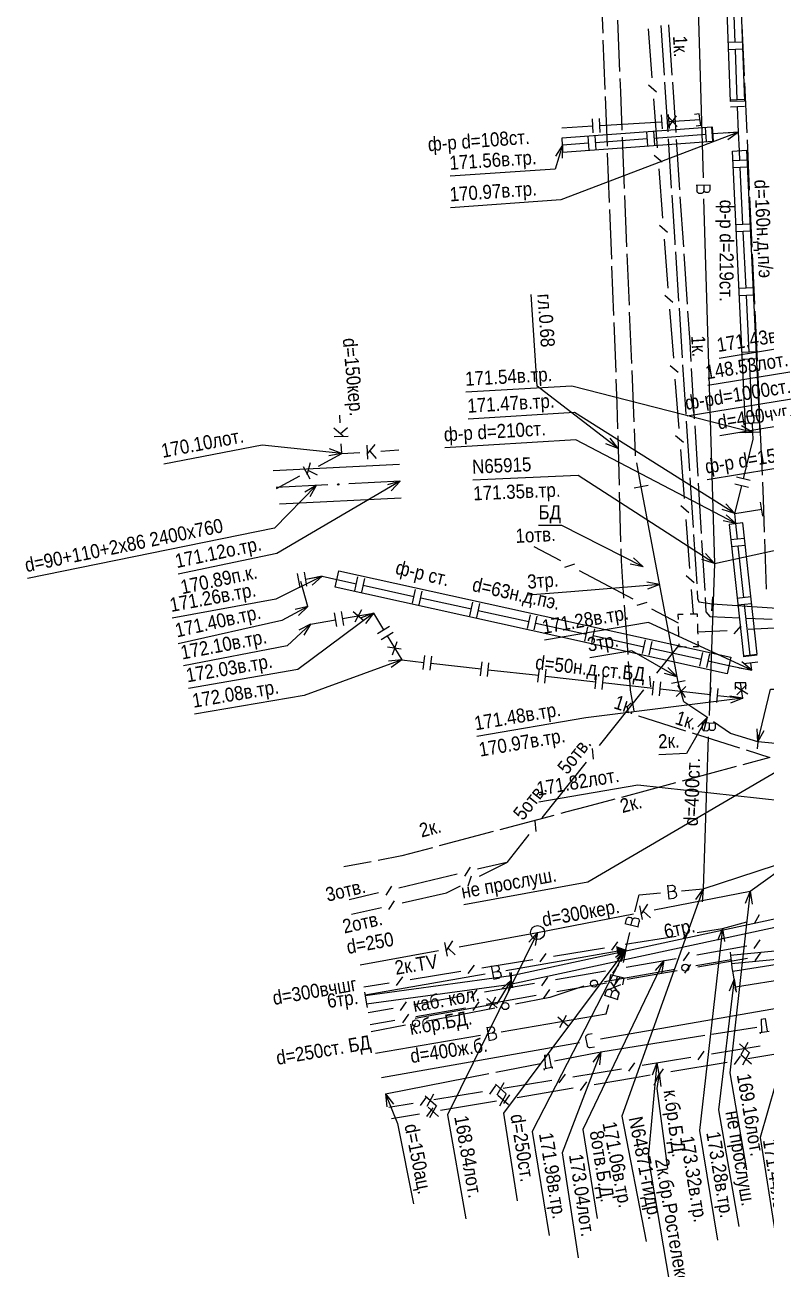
# Model space of a CAD drawing. Header units: metres. Extents: x -3947 to -3704, y 4976 to 6609.
# Drawn here: x -3924.5 to -3871.8, y 6043.9 to 6132.4 of the extents above; entities that cross this region are included whole.
import ezdxf
from ezdxf.enums import TextEntityAlignment as Align

# ---------------------------------------------------------------- set-up
doc = ezdxf.new("R2010")
doc.units = ezdxf.units.M
doc.header["$MEASUREMENT"] = 0
for name, color, linetype, lineweight in [('Водопровод', 7, 'Continuous', 25), ('Водосток', 7, 'Continuous', 25), ('Газопровод', 7, 'Continuous', 25), ('Дренаж', 7, 'Continuous', 25), ('Кабели', 7, 'Continuous', 25), ('Кабель связи', 7, 'Continuous', 25), ('Кабель электрический', 7, 'Continuous', 25), ('Канализация напорная', 7, 'Continuous', 25), ('Канализация самотёчная', 7, 'Continuous', 25), ('Подземные коммуникации', 7, 'Continuous', 25), ('Теплосеть', 7, 'Continuous', 25)]:
    doc.layers.add(name, color=color, linetype=linetype, lineweight=lineweight)
doc.styles.add('Style-RUSSIAN_1251', font='RUSSIAN_1251.shx')
doc.styles.add('Style-RUSSIAN_1251 I 0.00000', font='RUSSIAN_1251.shx')

msp = doc.modelspace()

# ---------------------------------------------------------------- hatches: boundary and pattern name
at = {"layer": 'Водопровод', "linetype": 'Continuous'}
msp.add_hatch(color=256, dxfattribs=at).paths.add_polyline_path([(-3881.78, 6066.61), (-3882.343, 6066.138), (-3882.47, 6066.861)])

# ---------------------------------------------------------------- linework, layer by layer
for p, q in [((-3877.04, 6147.515), (-3876.278, 6121.559)), ((-3875.765, 6121.032), (-3876.762, 6121.002)), ((-3876.729, 6121.003), (-3876.719, 6120.641)), ((-3876.229, 6121.018), (-3876.219, 6120.697)), ((-3876.234, 6120.059), (-3875.472, 6094.103)), ((-3875.472, 6094.103), (-3863.182, 6096.763)), ((-3875.472, 6094.103), (-3876.363, 6094.382)), ((-3875.472, 6094.103), (-3876.092, 6094.802)), ((-3875.472, 6094.103), (-3875.849, 6083.268)), ((-3875.371, 6082.709), (-3876.368, 6082.744)), ((-3876.335, 6082.742), (-3876.348, 6082.38)), ((-3875.835, 6082.725), (-3875.846, 6082.404)), ((-3875.902, 6081.768), (-3876.279, 6070.933)), ((-3876.279, 6070.933), (-3862.824, 6075.323)), ((-3878.81, 6071.194), (-3878.717, 6070.201)), ((-3881.13, 6069.286), (-3880.834, 6070.504)), ((-3880.834, 6070.504), (-3879.303, 6070.648)), ((-3878.767, 6070.732), (-3878.447, 6070.762)), ((-3878.72, 6070.234), (-3878.359, 6070.267)), ((-3877.81, 6070.789), (-3876.279, 6070.933)), ((-3876.279, 6070.933), (-3876.817, 6070.17)), ((-3876.279, 6070.933), (-3876.347, 6070.001)), ((-3881.84, 6068.472), (-3880.87, 6068.237)), ((-3881.389, 6068.362), (-3881.313, 6068.675)), ((-3880.902, 6068.244), (-3880.816, 6068.596)), ((-3881.78, 6066.61), (-3881.484, 6067.828)), ((-3890.318, 6065.131), (-3881.78, 6066.61)), ((-3881.78, 6066.61), (-3882.519, 6066.039)), ((-3881.78, 6066.61), (-3882.414, 6065.924)), ((-3881.78, 6066.61), (-3882.118, 6065.739)), ((-3881.78, 6066.61), (-3881.969, 6065.695)), ((-3891.347, 6065.457), (-3891.177, 6064.474)), ((-3891.268, 6065), (-3890.951, 6065.055)), ((-3900.334, 6063.395), (-3891.796, 6064.875)), ((-3891.183, 6064.506), (-3890.826, 6064.568)), ((-3883.046, 6063.749), (-3882.118, 6064.121)), ((-3882.873, 6064.323), (-3882.306, 6063.499)), ((-3882.54, 6064.127), (-3882.367, 6064.69)), ((-3883.295, 6063.356), (-3882.342, 6063.064)), ((-3882.852, 6063.22), (-3882.758, 6063.527)), ((-3882.373, 6063.074), (-3882.267, 6063.42)), ((-3883.183, 6062.023), (-3882.978, 6062.692)), ((-3890.649, 6060.759), (-3883.183, 6062.023)), ((-3886.606, 6061.823), (-3885.857, 6061.16)), ((-3886.015, 6061.925), (-3886.498, 6061.049)), ((-3899.595, 6059.245), (-3892.128, 6060.509)), ((-3891.677, 6061.09), (-3891.511, 6060.106)), ((-3891.6, 6060.632), (-3891.283, 6060.686)), ((-3891.516, 6060.139), (-3891.159, 6060.199))]:
    msp.add_line(p, q, dxfattribs=at)
at = {"layer": 'Водопровод', "linetype": 'Continuous', "flags": 128}
for points in [[(-3875.801, 6121.031), (-3875.792, 6120.712), (-3875.797, 6120.682), (-3875.814, 6120.631), (-3875.84, 6120.583), (-3875.855, 6120.564), (-3875.873, 6120.547), (-3875.897, 6120.531), (-3875.926, 6120.517), (-3875.941, 6120.513), (-3876.057, 6120.51), (-3876.079, 6120.515), (-3876.11, 6120.527), (-3876.131, 6120.541), (-3876.152, 6120.557), (-3876.173, 6120.585), (-3876.193, 6120.62), (-3876.207, 6120.651), (-3876.219, 6120.697), (-3876.222, 6120.658), (-3876.225, 6120.624), (-3876.238, 6120.575), (-3876.254, 6120.545), (-3876.272, 6120.517), (-3876.303, 6120.486), (-3876.338, 6120.464), (-3876.369, 6120.454), (-3876.559, 6120.448), (-3876.578, 6120.452), (-3876.605, 6120.462), (-3876.635, 6120.482), (-3876.664, 6120.513), (-3876.683, 6120.54), (-3876.705, 6120.586), (-3876.716, 6120.614), (-3876.719, 6120.641)], [(-3875.472, 6094.103), (-3885.156, 6100.368), (-3892.674, 6100.038)], [(-3875.408, 6082.71), (-3875.419, 6082.391), (-3875.425, 6082.362), (-3875.446, 6082.312), (-3875.475, 6082.266), (-3875.491, 6082.248), (-3875.51, 6082.232), (-3875.535, 6082.218), (-3875.565, 6082.206), (-3875.58, 6082.203), (-3875.696, 6082.207), (-3875.718, 6082.213), (-3875.748, 6082.227), (-3875.768, 6082.243), (-3875.788, 6082.26), (-3875.807, 6082.289), (-3875.825, 6082.325), (-3875.837, 6082.357), (-3875.846, 6082.404), (-3875.851, 6082.365), (-3875.856, 6082.332), (-3875.873, 6082.284), (-3875.891, 6082.255), (-3875.91, 6082.227), (-3875.943, 6082.199), (-3875.979, 6082.179), (-3876.011, 6082.171), (-3876.202, 6082.178), (-3876.22, 6082.182), (-3876.246, 6082.194), (-3876.275, 6082.216), (-3876.302, 6082.248), (-3876.32, 6082.277), (-3876.338, 6082.324), (-3876.347, 6082.353), (-3876.348, 6082.38)], [(-3878.807, 6071.158), (-3878.49, 6071.188), (-3878.459, 6071.185), (-3878.407, 6071.171), (-3878.358, 6071.148), (-3878.338, 6071.134), (-3878.32, 6071.117), (-3878.303, 6071.095), (-3878.287, 6071.066), (-3878.282, 6071.052), (-3878.271, 6070.936), (-3878.274, 6070.913), (-3878.285, 6070.883), (-3878.298, 6070.861), (-3878.312, 6070.839), (-3878.338, 6070.816), (-3878.372, 6070.794), (-3878.402, 6070.778), (-3878.447, 6070.762), (-3878.408, 6070.762), (-3878.374, 6070.762), (-3878.325, 6070.751), (-3878.293, 6070.737), (-3878.264, 6070.721), (-3878.231, 6070.693), (-3878.207, 6070.659), (-3878.195, 6070.628), (-3878.177, 6070.439), (-3878.179, 6070.42), (-3878.188, 6070.393), (-3878.205, 6070.361), (-3878.234, 6070.33), (-3878.261, 6070.309), (-3878.305, 6070.284), (-3878.332, 6070.272), (-3878.359, 6070.267)], [(-3876.279, 6070.933), (-3882.066, 6054.751), (-3880.324, 6045.832)], [(-3881.804, 6068.463), (-3881.729, 6068.773), (-3881.716, 6068.801), (-3881.686, 6068.846), (-3881.648, 6068.884), (-3881.629, 6068.899), (-3881.607, 6068.911), (-3881.58, 6068.92), (-3881.548, 6068.925), (-3881.532, 6068.925), (-3881.42, 6068.898), (-3881.399, 6068.887), (-3881.373, 6068.868), (-3881.357, 6068.848), (-3881.341, 6068.827), (-3881.328, 6068.795), (-3881.318, 6068.756), (-3881.313, 6068.722), (-3881.313, 6068.675), (-3881.3, 6068.711), (-3881.288, 6068.743), (-3881.262, 6068.787), (-3881.239, 6068.812), (-3881.214, 6068.835), (-3881.176, 6068.856), (-3881.137, 6068.868), (-3881.104, 6068.869), (-3880.919, 6068.824), (-3880.902, 6068.816), (-3880.879, 6068.799), (-3880.855, 6068.772), (-3880.835, 6068.735), (-3880.823, 6068.703), (-3880.814, 6068.653), (-3880.812, 6068.624), (-3880.816, 6068.596)], [(-3881.78, 6066.61), (-3890.472, 6054.973), (-3889.508, 6048.722)], [(-3881.78, 6066.61), (-3888.444, 6053.645), (-3887.239, 6046.26)], [(-3891.341, 6065.421), (-3891.027, 6065.476), (-3890.996, 6065.475), (-3890.944, 6065.465), (-3890.893, 6065.446), (-3890.872, 6065.434), (-3890.852, 6065.419), (-3890.833, 6065.397), (-3890.815, 6065.37), (-3890.809, 6065.356), (-3890.789, 6065.242), (-3890.791, 6065.219), (-3890.799, 6065.187), (-3890.81, 6065.164), (-3890.823, 6065.141), (-3890.847, 6065.116), (-3890.879, 6065.092), (-3890.908, 6065.074), (-3890.951, 6065.055), (-3890.913, 6065.058), (-3890.879, 6065.06), (-3890.829, 6065.053), (-3890.796, 6065.042), (-3890.766, 6065.028), (-3890.731, 6065.002), (-3890.704, 6064.971), (-3890.69, 6064.941), (-3890.657, 6064.753), (-3890.658, 6064.734), (-3890.664, 6064.706), (-3890.679, 6064.674), (-3890.706, 6064.641), (-3890.73, 6064.617), (-3890.773, 6064.589), (-3890.799, 6064.575), (-3890.826, 6064.568)], [(-3881.996, 6064.088), (-3881.881, 6064.575), (-3882.854, 6064.806), (-3882.969, 6064.319)], [(-3883.26, 6063.345), (-3883.167, 6063.65), (-3883.153, 6063.677), (-3883.121, 6063.72), (-3883.08, 6063.756), (-3883.06, 6063.77), (-3883.038, 6063.78), (-3883.01, 6063.788), (-3882.978, 6063.791), (-3882.962, 6063.79), (-3882.852, 6063.757), (-3882.832, 6063.745), (-3882.807, 6063.723), (-3882.792, 6063.703), (-3882.777, 6063.681), (-3882.766, 6063.648), (-3882.758, 6063.609), (-3882.755, 6063.575), (-3882.758, 6063.527), (-3882.743, 6063.563), (-3882.729, 6063.594), (-3882.701, 6063.636), (-3882.676, 6063.66), (-3882.65, 6063.681), (-3882.611, 6063.701), (-3882.571, 6063.71), (-3882.538, 6063.709), (-3882.356, 6063.654), (-3882.339, 6063.645), (-3882.317, 6063.626), (-3882.295, 6063.598), (-3882.277, 6063.559), (-3882.268, 6063.527), (-3882.262, 6063.477), (-3882.261, 6063.447), (-3882.267, 6063.42)], [(-3891.671, 6061.054), (-3891.357, 6061.107), (-3891.326, 6061.107), (-3891.274, 6061.097), (-3891.223, 6061.077), (-3891.202, 6061.065), (-3891.182, 6061.049), (-3891.164, 6061.028), (-3891.146, 6061.001), (-3891.139, 6060.987), (-3891.12, 6060.872), (-3891.122, 6060.849), (-3891.13, 6060.818), (-3891.141, 6060.795), (-3891.154, 6060.772), (-3891.178, 6060.747), (-3891.21, 6060.723), (-3891.239, 6060.705), (-3891.283, 6060.686), (-3891.244, 6060.689), (-3891.211, 6060.691), (-3891.16, 6060.684), (-3891.128, 6060.672), (-3891.097, 6060.659), (-3891.062, 6060.632), (-3891.036, 6060.601), (-3891.022, 6060.571), (-3890.99, 6060.383), (-3890.991, 6060.364), (-3890.997, 6060.337), (-3891.013, 6060.304), (-3891.039, 6060.271), (-3891.064, 6060.248), (-3891.106, 6060.22), (-3891.132, 6060.206), (-3891.159, 6060.199)]]:
    msp.add_lwpolyline(points, dxfattribs=at)
at = {"layer": 'Водосток', "linetype": 'Continuous'}
for p, q in [((-3883.585, 6060.243), (-3869.479, 6062.716)), ((-3899.168, 6057.511), (-3885.062, 6059.984))]:
    msp.add_line(p, q, dxfattribs=at)
at = {"layer": 'Водосток', "linetype": 'Continuous', "flags": 128}
for points in [[(-3868.785, 6076.995), (-3880.92, 6078.321), (-3887.954, 6077.114)], [(-3869.479, 6062.716), (-3872.223, 6053.239), (-3871.095, 6046.106)], [(-3884.167, 6060.609), (-3884.441, 6060.561), (-3884.479, 6060.552), (-3884.507, 6060.54), (-3884.545, 6060.522), (-3884.578, 6060.497), (-3884.602, 6060.472), (-3884.622, 6060.439), (-3884.637, 6060.403), (-3884.639, 6060.375), (-3884.638, 6060.347), (-3884.537, 6059.771), (-3884.528, 6059.747), (-3884.518, 6059.728), (-3884.5, 6059.705), (-3884.481, 6059.69), (-3884.455, 6059.671), (-3884.426, 6059.655), (-3884.392, 6059.647), (-3884.344, 6059.64), (-3884.307, 6059.641), (-3884.002, 6059.695)]]:
    msp.add_lwpolyline(points, dxfattribs=at)
at = {"layer": 'Газопровод', "linetype": 'Continuous'}
for p, q in [((-3873.987, 6131.2), (-3874.119, 6134.788)), ((-3873.488, 6131.218), (-3874.487, 6131.182)), ((-3873.469, 6130.719), (-3874.469, 6130.682)), ((-3873.837, 6127.113), (-3873.969, 6130.7)), ((-3873.338, 6127.131), (-3874.337, 6127.094)), ((-3879.173, 6125.049), (-3879.233, 6126.047)), ((-3878.674, 6125.078), (-3878.733, 6126.076)), ((-3873.319, 6126.631), (-3874.319, 6126.594)), ((-3873.753, 6124.819), (-3873.819, 6126.613)), ((-3886.335, 6125.126), (-3884.124, 6125.257)), ((-3884.094, 6124.757), (-3884.153, 6125.756)), ((-3883.595, 6124.787), (-3883.654, 6125.785)), ((-3883.625, 6125.286), (-3879.203, 6125.548)), ((-3878.789, 6125.947), (-3878.116, 6125.206)), ((-3878.19, 6125.984), (-3878.764, 6125.166)), ((-3878.704, 6125.577), (-3876.493, 6125.708)), ((-3876.127, 6125.144), (-3876.052, 6124.146)), ((-3875.628, 6125.181), (-3875.554, 6124.184)), ((-3884.475, 6124.52), (-3884.4, 6123.522)), ((-3883.976, 6124.557), (-3883.902, 6123.56)), ((-3880.264, 6124.333), (-3883.939, 6124.058)), ((-3880.301, 6124.832), (-3880.226, 6123.834)), ((-3879.802, 6124.869), (-3879.728, 6123.872)), ((-3876.089, 6124.645), (-3879.765, 6124.37)), ((-3873.753, 6124.819), (-3875.591, 6124.682)), ((-3873.753, 6124.819), (-3874.683, 6124.731)), ((-3873.753, 6124.819), (-3874.504, 6124.264)), ((-3886.276, 6123.884), (-3886.778, 6123.097)), ((-3886.276, 6123.884), (-3886.3, 6122.95)), ((-3884.438, 6124.021), (-3886.276, 6123.884)), ((-3873.156, 6122.817), (-3874.155, 6122.769)), ((-3873.132, 6122.318), (-3874.131, 6122.27)), ((-3873.437, 6118.242), (-3873.632, 6122.294)), ((-3872.937, 6118.266), (-3873.936, 6118.218)), ((-3872.913, 6117.767), (-3873.912, 6117.719)), ((-3873.218, 6113.691), (-3873.413, 6117.743)), ((-3872.718, 6113.715), (-3873.717, 6113.667)), ((-3872.694, 6113.215), (-3873.693, 6113.167)), ((-3872.999, 6109.14), (-3873.194, 6113.191)), ((-3872.499, 6109.164), (-3873.498, 6109.116)), ((-3872.475, 6108.664), (-3873.474, 6108.616)), ((-3872.78, 6104.589), (-3872.975, 6108.64)), ((-3872.724, 6103.429), (-3873.534, 6103.894)), ((-3872.281, 6104.613), (-3873.279, 6104.565)), ((-3872.257, 6104.113), (-3873.255, 6104.065)), ((-3872.724, 6103.429), (-3873.658, 6103.409)), ((-3874.019, 6097.668), (-3873.528, 6099.636)), ((-3873.043, 6099.515), (-3874.013, 6099.757)), ((-3872.921, 6100), (-3873.892, 6100.242)), ((-3874.019, 6097.668), (-3874.914, 6097.935)), ((-3874.019, 6097.668), (-3874.648, 6098.358)), ((-3874.019, 6097.668), (-3872.103, 6097.961)), ((-3872.027, 6097.467), (-3872.179, 6098.456)), ((-3873.94, 6096.936), (-3874.854, 6097.132)), ((-3873.94, 6096.936), (-3874.622, 6097.575)), ((-3873.325, 6095.888), (-3874.319, 6095.781)), ((-3873.271, 6095.391), (-3874.265, 6095.284)), ((-3873.373, 6091.671), (-3873.768, 6095.337)), ((-3904.965, 6092.401), (-3905.138, 6093.386)), ((-3904.472, 6092.488), (-3904.646, 6093.473)), ((-3904.405, 6091.032), (-3904.91, 6092.805)), ((-3903.394, 6093.186), (-3904.312, 6093.013)), ((-3903.394, 6093.186), (-3904.091, 6092.565)), ((-3901.054, 6092.162), (-3900.84, 6093.139)), ((-3900.565, 6092.055), (-3900.352, 6093.032)), ((-3900.459, 6092.544), (-3896.856, 6091.755)), ((-3896.963, 6091.267), (-3896.749, 6092.243)), ((-3896.474, 6091.16), (-3896.26, 6092.137)), ((-3896.367, 6091.648), (-3892.765, 6090.86)), ((-3872.876, 6091.724), (-3873.87, 6091.617)), ((-3904.405, 6091.032), (-3905.317, 6090.83)), ((-3904.405, 6091.032), (-3905.083, 6090.389)), ((-3902.346, 6089.603), (-3902.516, 6090.589)), ((-3901.853, 6089.688), (-3902.023, 6090.674)), ((-3901.175, 6090.692), (-3900.424, 6090.031)), ((-3900.584, 6090.796), (-3901.064, 6089.919)), ((-3892.872, 6090.371), (-3892.658, 6091.348)), ((-3892.383, 6090.264), (-3892.169, 6091.241)), ((-3892.276, 6090.753), (-3888.673, 6089.964)), ((-3872.823, 6091.227), (-3873.817, 6091.12)), ((-3904.207, 6089.789), (-3905.038, 6089.363)), ((-3904.207, 6089.789), (-3904.7, 6088.995)), ((-3904.207, 6089.789), (-3902.431, 6090.096)), ((-3899.742, 6090.56), (-3900.612, 6090.221)), ((-3899.742, 6090.56), (-3900.313, 6089.821)), ((-3888.78, 6089.476), (-3888.566, 6090.452)), ((-3888.292, 6089.369), (-3888.078, 6090.346)), ((-3888.185, 6089.857), (-3884.582, 6089.068)), ((-3899.456, 6089.123), (-3898.601, 6089.641)), ((-3899.197, 6088.695), (-3898.342, 6089.214)), ((-3884.689, 6088.58), (-3884.475, 6089.557)), ((-3884.201, 6088.473), (-3883.987, 6089.45)), ((-3884.094, 6088.962), (-3880.491, 6088.173)), ((-3897.757, 6088.008), (-3898.749, 6088.135)), ((-3898.069, 6088.52), (-3898.41, 6087.58)), ((-3880.598, 6087.685), (-3880.384, 6088.661)), ((-3880.109, 6087.578), (-3879.896, 6088.554)), ((-3880.003, 6088.066), (-3876.4, 6087.277)), ((-3897.724, 6087.229), (-3898.655, 6087.156)), ((-3897.724, 6087.229), (-3898.484, 6086.686)), ((-3896.201, 6086.555), (-3896.09, 6087.549)), ((-3895.705, 6086.499), (-3895.593, 6087.493)), ((-3892.121, 6086.097), (-3892.01, 6087.091)), ((-3876.507, 6086.789), (-3876.293, 6087.766)), ((-3876.018, 6086.682), (-3875.804, 6087.659)), ((-3872.816, 6086.493), (-3873.526, 6087.099)), ((-3872.428, 6087.56), (-3873.422, 6087.453)), ((-3872.374, 6087.063), (-3873.369, 6086.956)), ((-3895.649, 6086.996), (-3892.066, 6086.594)), ((-3891.625, 6086.041), (-3891.513, 6087.035)), ((-3891.569, 6086.538), (-3887.986, 6086.136)), ((-3888.041, 6085.639), (-3887.93, 6086.633)), ((-3887.544, 6085.584), (-3887.433, 6086.577)), ((-3883.961, 6085.182), (-3883.85, 6086.175)), ((-3872.816, 6086.493), (-3873.737, 6086.646)), ((-3887.489, 6086.081), (-3883.906, 6085.678)), ((-3883.464, 6085.126), (-3883.353, 6086.12)), ((-3883.409, 6085.623), (-3879.826, 6085.221)), ((-3879.881, 6084.724), (-3879.77, 6085.717)), ((-3879.384, 6084.668), (-3879.273, 6085.662)), ((-3877.494, 6085.337), (-3878.199, 6084.629)), ((-3878.09, 6085.402), (-3877.553, 6084.558)), ((-3873.948, 6085.334), (-3873.089, 6084.822)), ((-3873.866, 6084.74), (-3873.177, 6085.466)), ((-3873.457, 6084.506), (-3873.604, 6085.601)), ((-3879.329, 6085.165), (-3875.745, 6084.763)), ((-3875.801, 6084.266), (-3875.69, 6085.26)), ((-3875.304, 6084.21), (-3875.193, 6085.204)), ((-3875.249, 6084.707), (-3873.457, 6084.506)), ((-3873.457, 6084.506), (-3874.381, 6084.642)), ((-3873.457, 6084.506), (-3874.319, 6084.146))]:
    msp.add_line(p, q, dxfattribs=at)
at = {"layer": 'Газопровод', "linetype": 'Continuous', "flags": 128}
for points in [[(-3875.269, 6179.712), (-3873.334, 6127.024), (-3874.333, 6126.987), (-3876.268, 6179.675), (-3875.269, 6179.712)], [(-3876.758, 6125.255), (-3876.431, 6125.306), (-3876.555, 6126.11), (-3876.882, 6126.06)], [(-3886.332, 6124.384), (-3886.275, 6123.385), (-3875.574, 6124.179), (-3875.648, 6125.177), (-3886.332, 6124.384)], [(-3873.753, 6124.819), (-3886.394, 6119.98), (-3894.247, 6119.426)], [(-3873.656, 6122.793), (-3873.689, 6123.492), (-3873.753, 6124.819)], [(-3886.276, 6123.884), (-3886.801, 6122.169), (-3894.267, 6121.675)], [(-3873.19, 6123.516), (-3872.225, 6103.453), (-3873.224, 6103.405), (-3874.189, 6123.468), (-3873.19, 6123.516)], [(-3851.621, 6101.098), (-3867.669, 6109.935), (-3875.135, 6108.705)], [(-3872.724, 6103.429), (-3885.605, 6106.716), (-3893.16, 6106.296)], [(-3874.019, 6097.668), (-3885.436, 6104.838), (-3892.996, 6104.375)], [(-3873.407, 6100.121), (-3872.701, 6102.947), (-3872.724, 6103.429), (-3872.756, 6104.089)], [(-3873.94, 6096.936), (-3885.334, 6102.902), (-3894.668, 6102.341)], [(-3865.583, 6099.436), (-3866.785, 6101.567), (-3875.977, 6100.052)], [(-3873.822, 6095.835), (-3873.94, 6096.936), (-3874.019, 6097.668)], [(-3872.436, 6087.635), (-3873.443, 6096.99), (-3874.411, 6096.886), (-3873.404, 6087.531), (-3872.436, 6087.635)], [(-3874.562, 6086.252), (-3902.462, 6092.408), (-3902.205, 6093.576), (-3874.305, 6087.42), (-3874.562, 6086.252)], [(-3903.394, 6093.186), (-3906.697, 6091.561), (-3914.055, 6090.201)], [(-3904.559, 6092.98), (-3903.394, 6093.186), (-3902.342, 6092.956), (-3900.947, 6092.651)], [(-3904.405, 6091.032), (-3906.255, 6090.049), (-3913.631, 6088.388)], [(-3872.925, 6087.507), (-3872.933, 6087.581), (-3873.32, 6091.173)], [(-3904.207, 6089.789), (-3905.886, 6088.241), (-3913.267, 6086.813)], [(-3899.742, 6090.56), (-3905.112, 6086.545), (-3912.902, 6085.187)], [(-3901.938, 6090.181), (-3899.742, 6090.56), (-3899.028, 6089.382)], [(-3872.816, 6086.493), (-3880.148, 6089.906), (-3887.564, 6088.633)], [(-3898.769, 6088.955), (-3897.724, 6087.229), (-3896.146, 6087.052)], [(-3897.724, 6087.229), (-3904.67, 6084.7), (-3912.466, 6083.378)], [(-3875.911, 6087.171), (-3874.431, 6086.847), (-3872.816, 6086.493), (-3872.872, 6087.009)], [(-3873.226, 6085.142), (-3873.226, 6085.601), (-3873.982, 6085.601), (-3873.982, 6085.142)], [(-3873.457, 6084.506), (-3884.632, 6083.102), (-3892.39, 6081.771)]]:
    msp.add_lwpolyline(points, dxfattribs=at)
at = {"layer": 'Дренаж', "linetype": 'Continuous'}
for p, q in [((-3872.142, 6061.661), (-3871.848, 6061.707)), ((-3872.142, 6061.661), (-3872.118, 6060.725)), ((-3871.848, 6061.707), (-3871.703, 6060.789)), ((-3883.562, 6059.336), (-3876.154, 6060.505)), ((-3875.66, 6060.583), (-3872.45, 6061.09)), ((-3872.243, 6060.705), (-3871.582, 6060.808)), ((-3872.185, 6060.606), (-3872.202, 6060.712)), ((-3887.553, 6059.082), (-3887.261, 6059.139)), ((-3887.553, 6059.082), (-3887.495, 6058.148)), ((-3887.261, 6059.139), (-3887.082, 6058.227)), ((-3886.858, 6058.692), (-3883.668, 6059.315)), ((-3883.562, 6059.336), (-3884.116, 6058.584)), ((-3883.562, 6059.336), (-3883.649, 6058.406)), ((-3891.029, 6057.878), (-3887.839, 6058.501)), ((-3887.619, 6058.124), (-3886.962, 6058.25)), ((-3887.557, 6058.027), (-3887.578, 6058.132)), ((-3886.983, 6058.137), (-3887.003, 6058.242)), ((-3898.881, 6056.345), (-3891.52, 6057.782)), ((-3898.881, 6056.345), (-3898.775, 6055.417)), ((-3898.881, 6056.345), (-3898.311, 6055.604))]:
    msp.add_line(p, q, dxfattribs=at)
at = {"layer": 'Дренаж', "linetype": 'Continuous', "flags": 128}
for points in [[(-3883.562, 6059.336), (-3886.306, 6052.132), (-3885.16, 6044.658)], [(-3898.881, 6056.345), (-3898.025, 6054.23), (-3896.88, 6048.498)]]:
    msp.add_lwpolyline(points, dxfattribs=at)
at = {"layer": 'Кабели', "linetype": 'Continuous'}
for p, q in [((-3873.515, 6132.372), (-3873.354, 6128.811)), ((-3873.331, 6128.312), (-3873.17, 6124.751)), ((-3873.147, 6124.252), (-3872.986, 6120.691)), ((-3872.963, 6120.192), (-3872.802, 6116.631)), ((-3872.779, 6116.131), (-3872.617, 6112.571)), ((-3872.595, 6112.071), (-3872.433, 6108.511)), ((-3872.411, 6108.011), (-3872.249, 6104.45)), ((-3872.227, 6103.951), (-3872.065, 6100.39)), ((-3871.902, 6095.829), (-3871.796, 6092.266)), ((-3874.286, 6065.887), (-3876.797, 6065.45)), ((-3874.339, 6066.434), (-3874.315, 6066.185)), ((-3874.315, 6066.185), (-3874.257, 6065.588)), ((-3890.042, 6064.973), (-3889.996, 6064.727)), ((-3889.941, 6064.985), (-3889.941, 6064.735)), ((-3878.275, 6065.192), (-3883.296, 6064.318)), ((-3874.257, 6065.588), (-3874.233, 6065.339)), ((-3889.941, 6064.432), (-3890.614, 6063.785)), ((-3889.941, 6064.432), (-3890.184, 6063.53)), ((-3889.996, 6064.727), (-3889.886, 6064.137)), ((-3889.941, 6064.735), (-3889.941, 6064.129)), ((-3889.941, 6064.129), (-3889.941, 6063.879)), ((-3889.886, 6064.137), (-3889.84, 6063.891)), ((-3884.762, 6064.013), (-3887.176, 6063.196)), ((-3900.364, 6063.572), (-3900.322, 6063.326)), ((-3900.323, 6063.326), (-3900.224, 6062.734)), ((-3887.176, 6063.196), (-3889.618, 6062.725)), ((-3900.224, 6062.733), (-3900.182, 6062.487)), ((-3891.091, 6062.441), (-3895.976, 6061.5)), ((-3897.449, 6061.216), (-3899.892, 6060.745))]:
    msp.add_line(p, q, dxfattribs=at)
at = {"layer": 'Кабели', "linetype": 'Continuous', "flags": 128}
for points in [[(-3872.042, 6099.891), (-3871.987, 6098.668), (-3871.917, 6096.329)], [(-3855.416, 6071.028), (-3864.056, 6070.326), (-3889.996, 6064.727)], [(-3855.416, 6070.426), (-3863.968, 6069.732), (-3889.886, 6064.137)], [(-3861.459, 6067.434), (-3874.315, 6066.185)], [(-3861.401, 6066.836), (-3874.257, 6065.588)], [(-3889.941, 6064.735), (-3900.323, 6063.326)], [(-3889.941, 6064.129), (-3900.224, 6062.734)], [(-3889.941, 6064.432), (-3890.945, 6062.735), (-3896.759, 6061.71)]]:
    msp.add_lwpolyline(points, dxfattribs=at)
at = {"layer": 'Кабели', "linetype": 'Continuous'}
for centre in [(-3877.536, 6065.321), (-3884.035, 6064.189), (-3890.355, 6062.583), (-3896.713, 6061.358)]:
    msp.add_circle(centre, 0.25, dxfattribs=at)
at = {"layer": 'Кабель связи', "linetype": 'Continuous'}
for p, q in [((-3880.19, 6132.169), (-3879.922, 6128.674)), ((-3880.149, 6128.17), (-3879.58, 6127.682)), ((-3879.807, 6127.178), (-3879.539, 6123.683)), ((-3879.766, 6123.179), (-3879.197, 6122.691)), ((-3879.424, 6122.187), (-3879.156, 6118.692)), ((-3879.383, 6118.188), (-3878.814, 6117.7)), ((-3879.041, 6117.196), (-3878.773, 6113.701)), ((-3879, 6113.197), (-3878.431, 6112.709)), ((-3878.658, 6112.205), (-3878.39, 6108.71)), ((-3878.617, 6108.206), (-3878.048, 6107.718)), ((-3878.275, 6107.214), (-3878.007, 6103.719)), ((-3878.234, 6103.215), (-3877.665, 6102.727)), ((-3877.892, 6102.223), (-3877.623, 6098.728)), ((-3877.851, 6098.224), (-3877.282, 6097.736)), ((-3877.509, 6097.232), (-3877.24, 6093.737)), ((-3888.325, 6095.316), (-3886.419, 6094.306)), ((-3886.114, 6093.845), (-3885.398, 6094.065)), ((-3885.093, 6093.604), (-3881.281, 6091.583)), ((-3877.467, 6093.233), (-3876.898, 6092.745)), ((-3877.126, 6092.241), (-3876.991, 6090.493)), ((-3880.976, 6091.122), (-3880.26, 6091.342)), ((-3879.955, 6090.881), (-3878.049, 6089.871)), ((-3877.697, 6090.476), (-3878.063, 6090.467)), ((-3878.063, 6090.467), (-3878.054, 6090.101)), ((-3878.042, 6089.601), (-3878.024, 6088.869)), ((-3876.638, 6089.222), (-3874.564, 6089.336)), ((-3874.065, 6089.098), (-3873.565, 6089.657)), ((-3873.066, 6089.419), (-3868.918, 6089.648)), ((-3878.009, 6088.274), (-3879.585, 6086.286)), ((-3880.093, 6086.07), (-3880.007, 6085.326)), ((-3880.516, 6085.11), (-3883.666, 6081.134)), ((-3884.175, 6080.919), (-3884.089, 6080.174)), ((-3884.598, 6079.959), (-3887.748, 6075.983)), ((-3888.257, 6075.767), (-3888.171, 6075.023)), ((-3888.68, 6074.807), (-3890.255, 6072.819)), ((-3893.786, 6071.976), (-3897.93, 6070.987)), ((-3892.86, 6072.47), (-3893.253, 6071.831)), ((-3890.255, 6072.819), (-3892.327, 6072.324)), ((-3892.2, 6071.832), (-3890.255, 6072.819)), ((-3898.464, 6071.132), (-3898.856, 6070.494)), ((-3892.985, 6071.137), (-3892.753, 6071.849)), ((-3899.389, 6070.639), (-3901.462, 6070.144)), ((-3901.293, 6069.132), (-3899.164, 6069.609)), ((-3898.633, 6069.456), (-3898.231, 6070.089)), ((-3874.89, 6068.11), (-3873.158, 6068.583)), ((-3872.621, 6068.455), (-3872.249, 6069.106)), ((-3881.811, 6066.983), (-3878.184, 6067.574)), ((-3877.663, 6067.39), (-3877.225, 6067.998)), ((-3876.703, 6067.815), (-3874.89, 6068.11)), ((-3874.89, 6068.11), (-3875.241, 6067.244)), ((-3874.89, 6068.11), (-3874.744, 6067.187)), ((-3886.918, 6066.151), (-3883.291, 6066.742)), ((-3882.77, 6066.558), (-3882.332, 6067.167)), ((-3876.716, 6066.244), (-3873.156, 6066.869)), ((-3872.633, 6066.692), (-3872.202, 6067.306)), ((-3892.026, 6065.32), (-3888.399, 6065.91)), ((-3887.878, 6065.727), (-3887.44, 6066.335)), ((-3881.754, 6065.359), (-3878.194, 6065.984)), ((-3879.078, 6065.829), (-3879.691, 6065.125)), ((-3879.078, 6065.829), (-3879.24, 6064.909)), ((-3877.67, 6065.807), (-3877.24, 6066.421)), ((-3873.107, 6065.983), (-3876.649, 6065.36)), ((-3872.153, 6066.42), (-3872.583, 6065.806)), ((-3897.133, 6064.488), (-3893.506, 6065.079)), ((-3892.985, 6064.895), (-3892.547, 6065.503)), ((-3886.791, 6064.474), (-3883.231, 6065.099)), ((-3882.707, 6064.922), (-3882.277, 6065.536)), ((-3878.127, 6065.099), (-3881.669, 6064.476)), ((-3877.173, 6065.536), (-3877.603, 6064.922)), ((-3900.427, 6063.952), (-3898.614, 6064.247)), ((-3898.092, 6064.063), (-3897.655, 6064.672)), ((-3891.828, 6063.589), (-3888.268, 6064.214)), ((-3887.745, 6064.037), (-3887.315, 6064.651)), ((-3883.146, 6064.215), (-3886.689, 6063.592)), ((-3882.193, 6064.652), (-3882.623, 6064.039)), ((-3896.866, 6062.704), (-3893.306, 6063.329)), ((-3892.782, 6063.152), (-3892.352, 6063.766)), ((-3888.166, 6063.331), (-3891.708, 6062.708)), ((-3890.921, 6062.467), (-3891.674, 6063.125)), ((-3891.511, 6062.361), (-3891.034, 6063.24)), ((-3887.212, 6063.768), (-3887.642, 6063.155)), ((-3900.123, 6062.132), (-3898.343, 6062.444)), ((-3897.82, 6062.267), (-3897.389, 6062.881)), ((-3893.185, 6062.447), (-3896.728, 6061.824)), ((-3892.232, 6062.884), (-3892.662, 6062.271)), ((-3898.205, 6061.563), (-3899.976, 6061.252)), ((-3897.251, 6062.001), (-3897.681, 6061.387)), ((-3875.666, 6059.185), (-3872.203, 6059.756)), ((-3873.682, 6059.891), (-3872.936, 6059.225)), ((-3873.09, 6059.991), (-3873.577, 6059.117)), ((-3880.608, 6058.371), (-3877.146, 6058.941)), ((-3876.624, 6058.759), (-3876.187, 6059.368)), ((-3874.05, 6058.421), (-3873.615, 6059.031)), ((-3873.577, 6059.148), (-3872.828, 6058.484)), ((-3872.986, 6059.25), (-3873.469, 6058.374)), ((-3873.093, 6058.851), (-3869.102, 6059.523)), ((-3885.551, 6057.556), (-3882.088, 6058.127)), ((-3881.567, 6057.944), (-3881.13, 6058.553)), ((-3879.559, 6058.543), (-3879.892, 6057.67)), ((-3879.559, 6058.543), (-3879.394, 6057.624)), ((-3879.519, 6057.499), (-3879.085, 6058.11)), ((-3878.562, 6057.929), (-3874.572, 6058.601)), ((-3891.452, 6056.314), (-3891.015, 6056.924)), ((-3891.059, 6057.027), (-3890.313, 6056.36)), ((-3890.468, 6057.126), (-3890.954, 6056.253)), ((-3890.493, 6056.741), (-3887.031, 6057.312)), ((-3886.509, 6057.129), (-3886.073, 6057.738)), ((-3884.989, 6056.577), (-3884.554, 6057.188)), ((-3879.409, 6057.786), (-3879.786, 6056.932)), ((-3879.409, 6057.786), (-3879.291, 6056.86)), ((-3896.394, 6055.5), (-3895.958, 6056.109)), ((-3896.045, 6056.205), (-3895.299, 6055.538)), ((-3895.453, 6056.304), (-3895.94, 6055.431)), ((-3895.436, 6055.926), (-3891.973, 6056.497)), ((-3890.881, 6056.233), (-3890.132, 6055.569)), ((-3890.289, 6056.334), (-3890.773, 6055.459)), ((-3890.459, 6055.656), (-3890.024, 6056.266)), ((-3889.502, 6056.086), (-3885.511, 6056.758)), ((-3898.647, 6055.397), (-3896.916, 6055.682)), ((-3895.928, 6054.734), (-3895.494, 6055.345)), ((-3895.847, 6055.396), (-3895.098, 6054.732)), ((-3895.255, 6055.498), (-3895.738, 6054.622)), ((-3894.971, 6055.164), (-3890.981, 6055.836)), ((-3898.446, 6054.579), (-3896.451, 6054.915))]:
    msp.add_line(p, q, dxfattribs=at)
at = {"layer": 'Кабель связи', "linetype": 'Continuous', "flags": 128}
for points in [[(-3876.664, 6090.298), (-3876.669, 6090.501), (-3876.991, 6090.493), (-3877.198, 6090.488)], [(-3876.634, 6089.066), (-3876.638, 6089.222), (-3876.652, 6089.798)], [(-3878.012, 6088.369), (-3878.009, 6088.274), (-3878.007, 6088.166), (-3877.478, 6088.179)], [(-3876.978, 6088.191), (-3876.612, 6088.2), (-3876.621, 6088.566)], [(-3897.7, 6069.936), (-3894.544, 6070.643), (-3893.538, 6071.153)], [(-3874.89, 6068.11), (-3876.536, 6053.718), (-3875.24, 6045.911)], [(-3879.078, 6065.829), (-3884.831, 6053.792), (-3883.824, 6047.47)], [(-3879.559, 6058.543), (-3880.186, 6051.8), (-3877.629, 6036.719)], [(-3884.032, 6057.007), (-3881.083, 6057.504), (-3880.042, 6057.68)], [(-3879.409, 6057.786), (-3879.563, 6056.726), (-3878.806, 6051.019)]]:
    msp.add_lwpolyline(points, dxfattribs=at)
at = {"layer": 'Кабель электрический', "linetype": 'Continuous'}
for p, q in [((-3882.2, 6129.119), (-3882.351, 6132.777)), ((-3879.275, 6132.393), (-3879.05, 6128.867)), ((-3878.732, 6132.443), (-3878.494, 6128.865)), ((-3883.402, 6131.37), (-3883.267, 6127.845)), ((-3879.018, 6128.368), (-3878.793, 6124.843)), ((-3878.461, 6128.367), (-3878.222, 6124.789)), ((-3883.248, 6127.345), (-3883.112, 6123.821)), ((-3881.861, 6120.805), (-3882.009, 6124.462)), ((-3878.761, 6124.344), (-3878.536, 6120.818)), ((-3878.189, 6124.29), (-3877.951, 6120.712)), ((-3883.093, 6123.321), (-3882.958, 6119.796)), ((-3881.691, 6116.648), (-3881.84, 6120.305)), ((-3877.918, 6120.213), (-3877.679, 6116.635)), ((-3882.939, 6119.297), (-3882.804, 6115.772)), ((-3878.247, 6116.295), (-3878.02, 6112.769)), ((-3881.522, 6112.491), (-3881.671, 6116.148)), ((-3877.646, 6116.136), (-3877.408, 6112.558)), ((-3882.784, 6115.272), (-3882.649, 6111.748)), ((-3881.353, 6108.334), (-3881.502, 6111.991)), ((-3877.988, 6112.27), (-3877.762, 6108.745)), ((-3882.63, 6111.248), (-3882.495, 6107.723)), ((-3881.184, 6104.176), (-3881.333, 6107.834)), ((-3877.73, 6108.246), (-3877.503, 6104.72)), ((-3877.115, 6107.981), (-3876.899, 6104.402)), ((-3877.471, 6104.221), (-3877.245, 6100.696)), ((-3876.869, 6103.903), (-3876.654, 6100.323)), ((-3882.325, 6102.276), (-3882.884, 6103.025)), ((-3882.349, 6103.199), (-3882.257, 6099.673)), ((-3881.089, 6101.848), (-3881.163, 6103.677)), ((-3882.325, 6102.276), (-3883.19, 6102.629)), ((-3881.074, 6101.765), (-3881.089, 6101.848)), ((-3880.68, 6099.55), (-3880.987, 6101.273)), ((-3880.189, 6099.643), (-3881.171, 6099.457)), ((-3877.213, 6100.197), (-3876.986, 6096.672)), ((-3876.624, 6099.824), (-3876.408, 6096.245)), ((-3882.244, 6099.173), (-3882.152, 6095.647)), ((-3876.954, 6096.173), (-3876.728, 6092.647)), ((-3876.378, 6095.746), (-3876.162, 6092.166)), ((-3879.36, 6092.6), (-3880.277, 6092.776)), ((-3879.36, 6092.6), (-3880.237, 6092.278)), ((-3875.651, 6090.723), (-3875.585, 6091.721)), ((-3881.892, 6091.128), (-3881.642, 6087.609)), ((-3873.155, 6090.204), (-3871.364, 6090.123)), ((-3878.114, 6086.039), (-3879.019, 6086.268)), ((-3878.114, 6086.039), (-3878.772, 6086.702)), ((-3877.549, 6085.743), (-3878.531, 6085.557)), ((-3875.985, 6083.13), (-3876.649, 6082.473)), ((-3875.985, 6083.13), (-3876.215, 6082.225)), ((-3877.046, 6082.035), (-3873.682, 6080.973)), ((-3872.333, 6081.888), (-3872.427, 6080.892)), ((-3872.38, 6081.39), (-3872.414, 6082.323)), ((-3872.38, 6081.39), (-3871.927, 6082.207)), ((-3871.524, 6080.291), (-3873.443, 6079.774)), ((-3873.206, 6080.822), (-3871.524, 6080.291)), ((-3873.926, 6079.644), (-3877.764, 6078.609)), ((-3878.247, 6078.479), (-3882.085, 6077.444)), ((-3886.891, 6076.159), (-3890.733, 6075.136)), ((-3891.216, 6075.007), (-3895.057, 6073.985)), ((-3899.901, 6072.865), (-3901.854, 6072.496)), ((-3874.157, 6065.061), (-3874.196, 6065.308)), ((-3873.979, 6063.951), (-3874.157, 6065.061)), ((-3874.068, 6064.506), (-3874.422, 6063.642)), ((-3874.068, 6064.506), (-3873.926, 6063.583)), ((-3873.94, 6063.704), (-3873.98, 6063.951))]:
    msp.add_line(p, q, dxfattribs=at)
at = {"layer": 'Кабель электрический', "linetype": 'Continuous', "flags": 128}
for points in [[(-3883.564, 6135.394), (-3883.527, 6134.62), (-3883.421, 6131.869)], [(-3882.03, 6124.962), (-3882.14, 6127.67), (-3882.179, 6128.62)], [(-3878.504, 6120.319), (-3878.29, 6116.971), (-3878.279, 6116.794)], [(-3882.325, 6102.276), (-3888.076, 6106.731), (-3888.521, 6113.246)], [(-3877.375, 6112.059), (-3877.229, 6109.871), (-3877.145, 6108.48)], [(-3882.475, 6107.224), (-3882.409, 6105.493), (-3882.362, 6103.698)], [(-3878.04, 6085.65), (-3878.114, 6086.039), (-3880.68, 6099.55)], [(-3882.139, 6095.147), (-3882.117, 6094.288), (-3881.928, 6091.627)], [(-3879.36, 6092.6), (-3885.691, 6092.086), (-3888.715, 6091.848)], [(-3876.696, 6092.148), (-3876.661, 6091.604), (-3876.585, 6091.374), (-3875.618, 6091.222)], [(-3876.132, 6091.667), (-3876.071, 6090.655), (-3875.791, 6090.324), (-3873.655, 6090.227)], [(-3875.618, 6091.222), (-3865.688, 6090.564), (-3861.967, 6090.318)], [(-3878.114, 6086.039), (-3881.357, 6087.89), (-3884.347, 6087.377)], [(-3881.607, 6087.111), (-3881.491, 6085.476), (-3881.462, 6085.073), (-3881.21, 6083.61)], [(-3875.948, 6083.105), (-3877.65, 6084.26), (-3878.04, 6085.65)], [(-3872.38, 6081.39), (-3871.482, 6085.142), (-3868.448, 6085.142)], [(-3880.882, 6083.256), (-3880.865, 6083.242), (-3877.523, 6082.186)], [(-3875.985, 6083.13), (-3877.444, 6080.579), (-3879.425, 6080.476)], [(-3872.38, 6081.39), (-3874.32, 6082), (-3875.534, 6082.824)], [(-3867.78, 6081.196), (-3884.477, 6071.417), (-3893.312, 6069.796)], [(-3849.786, 6080.263), (-3863.09, 6080.558), (-3863.64, 6080.57), (-3865.103, 6080.707), (-3872.38, 6081.39)], [(-3882.568, 6077.314), (-3884.605, 6076.765), (-3885.968, 6076.405), (-3886.408, 6076.288)], [(-3895.54, 6073.856), (-3897.714, 6073.277), (-3899.41, 6072.957)], [(-3874.157, 6065.061), (-3858.553, 6067.55)], [(-3873.979, 6063.951), (-3858.487, 6066.422)], [(-3874.068, 6064.506), (-3875.172, 6055.194), (-3873.72, 6046.881)]]:
    msp.add_lwpolyline(points, dxfattribs=at)
at = {"layer": 'Канализация самотёчная', "linetype": 'Continuous'}
for p, q in [((-3902.097, 6104.122), (-3902.121, 6104.652)), ((-3901.899, 6103.158), (-3902.564, 6103.729)), ((-3902.536, 6103.129), (-3901.547, 6103.174)), ((-3902.11, 6103.339), (-3901.574, 6103.773)), ((-3901.997, 6101.924), (-3902.866, 6102.266)), ((-3901.997, 6101.924), (-3902.029, 6102.623)), ((-3900.215, 6102.523), (-3900.151, 6101.534)), ((-3900.174, 6101.887), (-3899.615, 6102.561)), ((-3899.997, 6102.101), (-3899.553, 6101.573)), ((-3899.214, 6102.102), (-3897.928, 6102.184)), ((-3904.444, 6100.444), (-3904.214, 6101.29)), ((-3903.659, 6101.037), (-3901.997, 6101.924)), ((-3901.997, 6101.924), (-3902.918, 6101.769)), ((-3901.997, 6101.924), (-3900.711, 6102.006)), ((-3906.644, 6099.444), (-3904.982, 6100.331)), ((-3904.744, 6101.007), (-3904.277, 6100.133)), ((-3904.371, 6100.712), (-3903.748, 6100.415)), ((-3872.935, 6070.761), (-3863.806, 6077.345)), ((-3879.76, 6069.435), (-3872.935, 6070.761)), ((-3872.935, 6070.761), (-3873.282, 6069.894)), ((-3872.935, 6070.761), (-3872.785, 6069.839)), ((-3880.806, 6069.724), (-3880.617, 6068.752)), ((-3880.684, 6069.099), (-3880.216, 6069.839)), ((-3880.536, 6069.333), (-3880.028, 6068.867)), ((-3888.057, 6067.822), (-3881.232, 6069.148)), ((-3893.636, 6066.81), (-3888.057, 6067.822)), ((-3888.057, 6067.822), (-3888.68, 6067.126)), ((-3888.057, 6067.822), (-3888.232, 6066.904)), ((-3894.678, 6067.113), (-3894.502, 6066.139)), ((-3894.565, 6066.486), (-3894.087, 6067.221)), ((-3894.413, 6066.719), (-3893.911, 6066.246)), ((-3900.691, 6065.531), (-3895.112, 6066.543))]:
    msp.add_line(p, q, dxfattribs=at)
at = {"layer": 'Канализация самотёчная', "linetype": 'Continuous', "flags": 128}
for points in [[(-3866.708, 6107.772), (-3868.479, 6107.99), (-3875.941, 6106.761)], [(-3862.735, 6103.155), (-3868.091, 6106.118), (-3877.396, 6104.584)], [(-3860.975, 6102.119), (-3868.091, 6104.351), (-3875.092, 6103.197)], [(-3901.997, 6101.924), (-3907.656, 6102.517), (-3914.651, 6101.174)], [(-3872.935, 6070.761), (-3874.365, 6057.833), (-3873.179, 6050.932)], [(-3888.057, 6067.822), (-3894.477, 6054.842), (-3893.156, 6047.44)]]:
    msp.add_lwpolyline(points, dxfattribs=at)
at = {"layer": 'Канализация самотёчная', "linetype": 'Continuous'}
msp.add_arc((-3888.057, 6067.822), 0.5, 0, 359.99999, dxfattribs=at)
at = {"layer": 'Подземные коммуникации', "linetype": 'Continuous'}
for q in [(-3881.235, 6094.496), (-3881.462, 6094.05)]:
    msp.add_line((-3880.546, 6093.866), q, dxfattribs=at)
at = {"layer": 'Подземные коммуникации', "linetype": 'Continuous', "flags": 128}
msp.add_lwpolyline([(-3880.546, 6093.866), (-3886.327, 6096.8), (-3887.991, 6096.8)], dxfattribs=at)
at = {"layer": 'Теплосеть', "linetype": 'Continuous'}
for p, q in [((-3902.994, 6099.696), (-3906.657, 6099.516)), ((-3903.818, 6099.655), (-3904.625, 6099.184)), ((-3903.818, 6099.655), (-3904.266, 6098.835)), ((-3897.832, 6099.949), (-3901.496, 6099.769)), ((-3897.832, 6099.949), (-3898.736, 6099.711)), ((-3897.832, 6099.949), (-3898.483, 6099.279))]:
    msp.add_line(p, q, dxfattribs=at)
at = {"layer": 'Теплосеть', "linetype": 'Continuous', "flags": 128}
for points in [[(-3897.891, 6101.148), (-3906.882, 6100.706)], [(-3903.818, 6099.655), (-3906.771, 6096.615), (-3924.351, 6093.036)], [(-3897.832, 6099.949), (-3906.624, 6094.807), (-3913.646, 6093.327)], [(-3897.774, 6098.751), (-3906.432, 6098.325)]]:
    msp.add_lwpolyline(points, dxfattribs=at)
at = {"layer": 'Теплосеть', "linetype": 'Continuous'}
msp.add_circle((-3902.245, 6099.732), 0.05, dxfattribs=at)

# ---------------------------------------------------------------- texts
at = {"layer": 'Водопровод', "linetype": 'Continuous', "style": 'Style-RUSSIAN_1251', "width": 0.899998}
for s, rotation, p in [('N65915', 2.51259, (-3892.737, 6101.487)), ('171.35в.тр.', 2.51259, (-3892.654, 6099.588)), ('d=250ст.', 278.7706, (-3889.005, 6054.971)), ('171.06в.тр.', 281.0509, (-3882.465, 6054.444)), ('N64871-гидр.', 281.0509, (-3880.6, 6054.808)), ('171.98в.тр.', 279.2725, (-3886.977, 6053.656))]:
    msp.add_text(s, height=1, rotation=rotation, dxfattribs=at).set_placement(p, align=Align.TOP_LEFT)
at = {"layer": 'Водопровод', "linetype": 'Continuous'}
for s, rotation, style, width, p in [('d=400ст.', 88.00495, 'Style-RUSSIAN_1251', 0.899998, (-3876.648, 6075.385)), ('d=300вчшг  ', 9.91181, 'Style-RUSSIAN_1251 I 0.00000', 0.9, (-3906.821, 6062.658)), ('d=250cт. БД', 9.70666, 'Style-RUSSIAN_1251', 0.899998, (-3906.571, 6058.395))]:
    msp.add_text(s, height=1, rotation=rotation, dxfattribs=dict(at, style=style, width=width)).set_placement(p)
at = {"layer": 'Водосток', "linetype": 'Continuous', "style": 'Style-RUSSIAN_1251', "width": 0.899998}
for s, rotation, p in [('171.82лот.', 9.73314, (-3888.2, 6078.543)), ('171.44лот.', 278.9818, (-3871.037, 6053.199))]:
    msp.add_text(s, height=1, rotation=rotation, dxfattribs=at).set_placement(p, align=Align.TOP_LEFT)
msp.add_text('d=400ж.б.', height=1, rotation=8.65732, dxfattribs=at).set_placement((-3897.039, 6058.52))
at = {"layer": 'Газопровод', "linetype": 'Continuous', "style": 'Style-RUSSIAN_1251', "width": 0.899998}
for s, rotation, p in [('ф-р d=108ст.', 4.25726, (-3895.83, 6123.446)), ('d=160н.д.п/э', 272.75369, (-3872.638, 6121.414)), ('ф-р d=219ст.', 269.86689, (-3875.088, 6120)), ('ф-р ст.', 346.37663, (-3898.233, 6093.375)), ('d=63н.д.пэ.', 347.52378, (-3892.77, 6092.154)), ('d=50н.д.ст.БД', 353.59762, (-3888.26, 6086.577))]:
    msp.add_text(s, height=1, rotation=rotation, dxfattribs=at).set_placement(p)
for s, rotation, p in [('171.56в.тр.', 3.78483, (-3894.363, 6123.122)), ('170.97в.тр.', 4.04004, (-3894.349, 6120.872)), ('171.43в.тр.', 9.3588, (-3875.371, 6110.136)), ('171.54в.тр.', 3.18167, (-3893.241, 6107.744)), ('171.47в.тр.', 3.50556, (-3893.084, 6105.823)), ('ф-р d=210ст.', 3.43553, (-3894.755, 6103.789)), ('ф-р d=159ст.', 9.3588, (-3876.213, 6101.483)), ('171.26в.тр.', 10.4757, (-3914.319, 6091.627)), ('171.40в.тр.', 12.6873, (-3913.949, 6089.803)), ('171.28в.тр.', 9.73314, (-3887.81, 6090.063)), ('172.10в.тр.', 10.9502, (-3913.543, 6088.237)), ('172.03в.тр.', 9.8896, (-3913.151, 6086.615)), ('172.08в.тр.', 9.6252, (-3912.708, 6084.808)), ('171.48в.тр.', 9.73314, (-3892.636, 6083.2)), ('170.97в.тр.', 9.73314, (-3892.314, 6081.328))]:
    msp.add_text(s, height=1, rotation=rotation, dxfattribs=at).set_placement(p, align=Align.TOP_LEFT)
at = {"layer": 'Дренаж', "linetype": 'Continuous', "style": 'Style-RUSSIAN_1251', "width": 0.899998}
for s, rotation, p in [('d=150ац.', 281.3036, (-3896.559, 6054.294)), ('173.04лот.', 278.7152, (-3884.839, 6052.13))]:
    msp.add_text(s, height=1, rotation=rotation, dxfattribs=at).set_placement(p, align=Align.TOP_LEFT)
at = {"layer": 'Кабели', "linetype": 'Continuous', "style": 'Style-RUSSIAN_1251 I 0.00000', "width": 0.9}
msp.add_text('6тр.', height=1, rotation=12.1809, dxfattribs=at).set_placement((-3878.946, 6067.398))
at = {"layer": 'Кабели', "linetype": 'Continuous', "style": 'Style-RUSSIAN_1251', "width": 0.9}
msp.add_text('каб. кол.', height=1, rotation=9.99816, dxfattribs=at).set_placement((-3897.011, 6063.138), align=Align.TOP_LEFT)
at = {"layer": 'Кабель связи', "linetype": 'Continuous'}
for s, rotation, style, width, p in [('1отв.', 2.8395, 'Style-RUSSIAN_1251', 0.899998, (-3889.601, 6095.557)), ('5отв.', 51.60835, 'Style-RUSSIAN_1251', 0.899998, (-3885.939, 6079.013)), ('5отв.', 51.60835, 'Style-RUSSIAN_1251', 0.899998, (-3889.089, 6075.74)), ('3отв.', 13.45693, 'Style-RUSSIAN_1251', 0.899998, (-3903.005, 6070.013)), ('2отв.', 12.79061, 'Style-RUSSIAN_1251', 0.899998, (-3901.81, 6067.747)), ('2к.TV', 9.24217, 'Style-RUSSIAN_1251 I 0.00000', 0.9, (-3898.132, 6064.811)), ('к.бр.БД.', 9.88009, 'Style-RUSSIAN_1251', 0.899998, (-3897.083, 6060.528))]:
    msp.add_text(s, height=1, rotation=rotation, dxfattribs=dict(at, style=style, width=width)).set_placement(p)
at = {"layer": 'Кабель связи', "linetype": 'Continuous', "style": 'Style-RUSSIAN_1251'}
for s, rotation, width, p in [('к.бр.Б.Д.', 277.5646, 0.899998, (-3878.096, 6056.694)), ('8отв.Б.Д.', 279.0533, 0.899998, (-3883.364, 6053.798)), ('173.28в.тр.', 279.4225, 0.9, (-3875.069, 6053.734)), ('173.32в.тр.', 279.4225, 0.9, (-3876.943, 6053.423)), ('2к.бр.Ростелеком БД.', 279.6222, 0.899998, (-3878.719, 6051.821))]:
    msp.add_text(s, height=1, rotation=rotation, dxfattribs=dict(at, width=width)).set_placement(p, align=Align.TOP_LEFT)
at = {"layer": 'Кабель электрический', "linetype": 'Continuous', "style": 'Style-RUSSIAN_1251', "width": 0.899998}
for s, rotation, p in [('1к.', 272.73396, (-3878.417, 6131.653)), ('1к.', 273.4486, (-3877.125, 6110.304)), ('1к.', 342.36316, (-3882.697, 6083.801)), ('1к.', 342.36316, (-3878.335, 6082.691)), ('2к.', 14.79568, (-3882.021, 6076.323)), ('2к.', 14.91199, (-3896.312, 6074.582))]:
    msp.add_text(s, height=1, rotation=rotation, dxfattribs=at).set_placement(p)
at = {"layer": 'Кабель электрический', "linetype": 'Continuous', "style": 'Style-RUSSIAN_1251'}
for s, rotation, width, p in [('гл.0.68', 273.9092, 0.899998, (-3887.074, 6113.345)), ('3тр.', 4.48787, 0.899998, (-3888.829, 6093.294)), ('3тр.', 9.73314, 0.899998, (-3884.592, 6088.806)), ('2к.', 2.96275, 0.899998, (-3879.5, 6081.924)), ('не прослуш.', 10.39926, 0.9, (-3893.574, 6071.222)), ('не прослуш.', 279.9057, 0.9, (-3873.705, 6055.222))]:
    msp.add_text(s, height=1, rotation=rotation, dxfattribs=dict(at, width=width)).set_placement(p, align=Align.TOP_LEFT)
at = {"layer": 'Канализация напорная', "linetype": 'Continuous', "style": 'Style-RUSSIAN_1251', "width": 0.899998}
msp.add_text('6тр.', height=1, rotation=7.72951, dxfattribs=at).set_placement((-3902.97, 6062.447))
at = {"layer": 'Канализация самотёчная', "linetype": 'Continuous', "style": 'Style-RUSSIAN_1251', "width": 0.899998}
for s, rotation, p in [('d=150кер.', 275.27717, (-3901.928, 6110.112)), ('d=300кер.', 10.27623, (-3887.645, 6068.239)), ('d=250', 10.27623, (-3901.555, 6066.29))]:
    msp.add_text(s, height=1, rotation=rotation, dxfattribs=at).set_placement(p)
for s, rotation, p in [('148.53лот.', 9.3588, (-3876.176, 6108.191)), ('ф-рd=1000ст.', 9.3588, (-3877.632, 6106.015)), ('d=400чуг.', 9.3588, (-3875.328, 6104.628)), ('170.10лот.', 10.8619, (-3914.924, 6102.598)), ('169.16лот.', 279.7515, (-3872.898, 6057.857)), ('168.84лот.', 280.1196, (-3893.01, 6054.875))]:
    msp.add_text(s, height=1, rotation=rotation, dxfattribs=at).set_placement(p, align=Align.TOP_LEFT)
at = {"layer": 'Подземные коммуникации', "linetype": 'Continuous', "style": 'Style-RUSSIAN_1251', "width": 0.899998}
msp.add_text('БД', height=1, dxfattribs=at).set_placement((-3887.991, 6098.25), align=Align.TOP_LEFT)
at = {"layer": 'Теплосеть', "linetype": 'Continuous', "style": 'Style-RUSSIAN_1251', "width": 0.899998}
for s, rotation, p in [('d=90+110+2x86 2400x760', 11.5077, (-3924.64, 6094.456)), ('171.12о.тр.', 11.9057, (-3913.945, 6094.745)), ('170.89п.к.', 11.9057, (-3913.553, 6092.886))]:
    msp.add_text(s, height=1, rotation=rotation, dxfattribs=at).set_placement(p, align=Align.TOP_LEFT)

doc.saveas('drawing.dxf')
